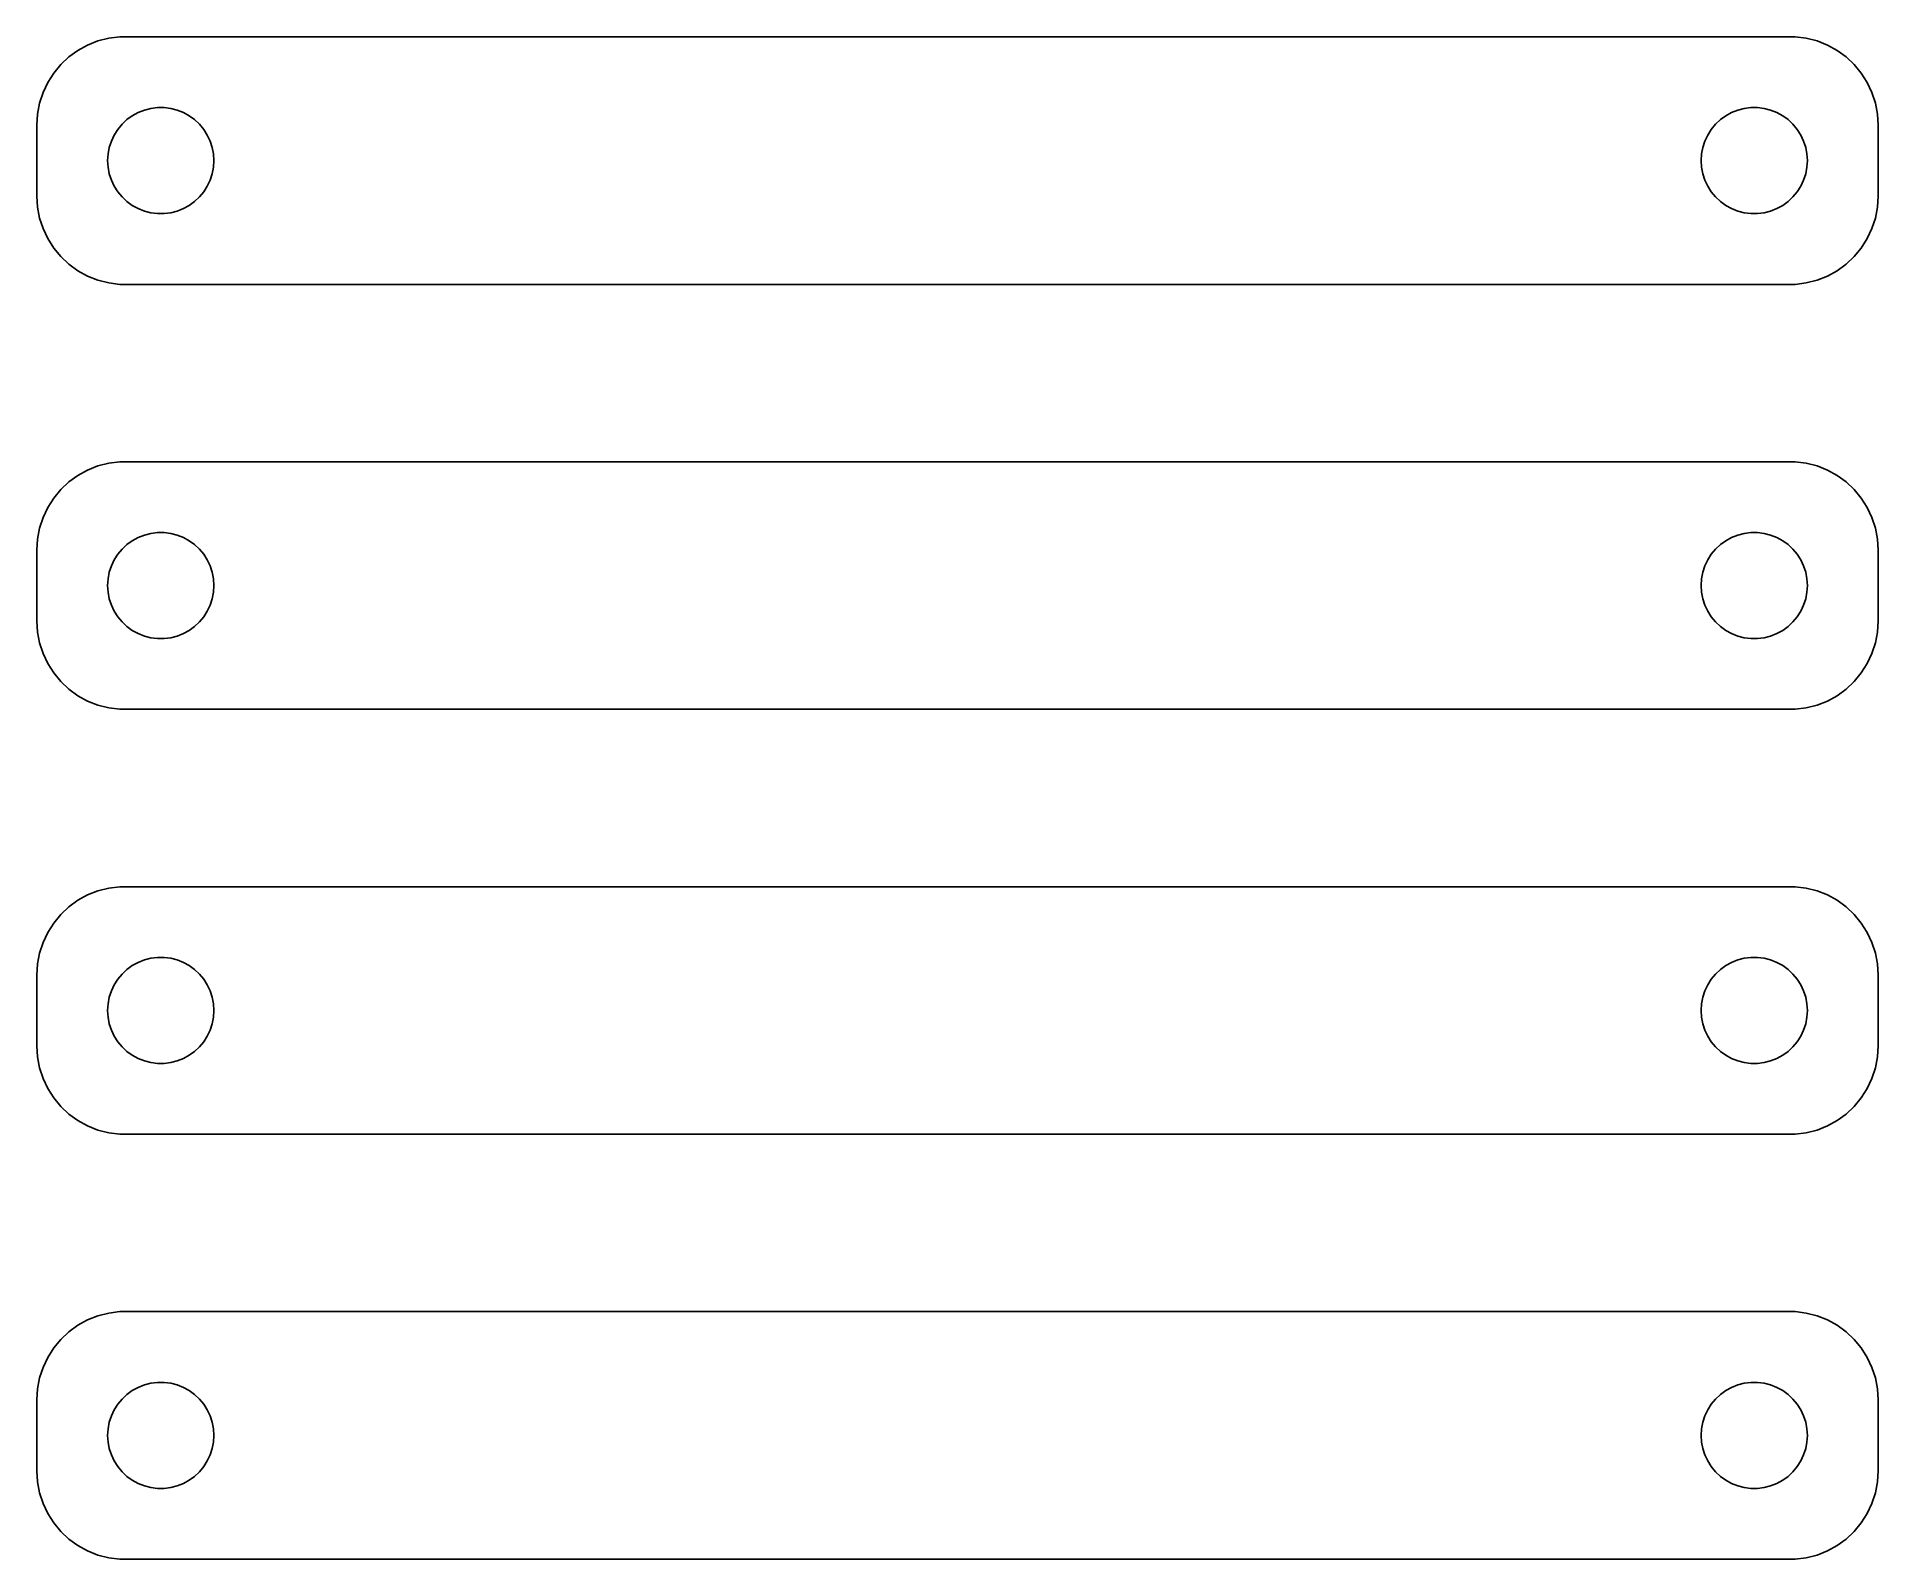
# Model space of a CAD drawing. Header units: metres. Extents: x -52 to 52, y 65 to 151.
import ezdxf

# ---------------------------------------------------------------- set-up
doc = ezdxf.new("R2010")
doc.units = ezdxf.units.M

msp = doc.modelspace()

# ---------------------------------------------------------------- linework, layer by layer
for p, q in [((-47.9369, 150.911), (-48.5451, 150.755)), ((-47.3139, 150.99), (-47.9369, 150.911)), ((47.3139, 150.99), (-47.3139, 150.99)), ((47.9369, 150.911), (47.3139, 150.99)), ((48.5451, 150.755), (47.9369, 150.911)), ((-50.1871, 149.853), (-50.6448, 149.423)), ((-49.6791, 150.222), (-50.1871, 149.853)), ((-49.1289, 150.524), (-49.6791, 150.222)), ((-48.5451, 150.755), (-49.1289, 150.524)), ((49.1289, 150.524), (48.5451, 150.755)), ((49.6791, 150.222), (49.1289, 150.524)), ((50.1871, 149.853), (49.6791, 150.222)), ((50.6448, 149.423), (50.1871, 149.853)), ((-51.0451, 148.939), (-51.3815, 148.409)), ((-50.6448, 149.423), (-51.0451, 148.939)), ((51.0451, 148.939), (50.6448, 149.423)), ((51.3815, 148.409), (51.0451, 148.939)), ((-51.6489, 147.841), (-51.8429, 147.243)), ((-51.3815, 148.409), (-51.6489, 147.841)), ((51.6489, 147.841), (51.3815, 148.409)), ((51.8429, 147.243), (51.6489, 147.841)), ((-51.8429, 147.243), (-51.9606, 146.627)), ((-46.6075, 146.533), (-46.2773, 146.714)), ((-46.2773, 146.714), (-45.927, 146.853)), ((-45.927, 146.853), (-45.5621, 146.947)), ((-45.5621, 146.947), (-45.1884, 146.994)), ((-45.1884, 146.994), (-44.8116, 146.994)), ((-44.8116, 146.994), (-44.4379, 146.947)), ((-44.4379, 146.947), (-44.0729, 146.853)), ((-44.0729, 146.853), (-43.7227, 146.714)), ((-43.7227, 146.714), (-43.3925, 146.533)), ((43.3925, 146.533), (43.7227, 146.714)), ((43.7227, 146.714), (44.0729, 146.853)), ((44.0729, 146.853), (44.4379, 146.947)), ((44.4379, 146.947), (44.8116, 146.994)), ((44.8116, 146.994), (45.1884, 146.994)), ((45.1884, 146.994), (45.5621, 146.947)), ((45.5621, 146.947), (45.927, 146.853)), ((45.927, 146.853), (46.2773, 146.714)), ((46.2773, 146.714), (46.6075, 146.533)), ((51.9606, 146.627), (51.8429, 147.243)), ((-51.9606, 146.627), (-52, 146)), ((-52, 146), (-52, 142)), ((-47.6289, 145.445), (-47.427, 145.763)), ((-47.427, 145.763), (-47.1869, 146.054)), ((-47.1869, 146.054), (-46.9123, 146.312)), ((-46.9123, 146.312), (-46.6075, 146.533)), ((-43.3925, 146.533), (-43.0877, 146.312)), ((-43.0877, 146.312), (-42.8131, 146.054)), ((-42.8131, 146.054), (-42.5729, 145.763)), ((-42.5729, 145.763), (-42.3711, 145.445)), ((42.3711, 145.445), (42.5729, 145.763)), ((42.5729, 145.763), (42.8131, 146.054)), ((42.8131, 146.054), (43.0877, 146.312)), ((43.0877, 146.312), (43.3925, 146.533)), ((46.6075, 146.533), (46.9123, 146.312)), ((46.9123, 146.312), (47.1869, 146.054)), ((47.1869, 146.054), (47.427, 145.763)), ((47.427, 145.763), (47.6289, 145.445)), ((52, 146), (51.9606, 146.627)), ((52, 142), (52, 146)), ((-47.9763, 144.376), (-47.9057, 144.746)), ((-47.9057, 144.746), (-47.7893, 145.104)), ((-47.7893, 145.104), (-47.6289, 145.445)), ((-42.3711, 145.445), (-42.2107, 145.104)), ((-42.2107, 145.104), (-42.0942, 144.746)), ((-42.0942, 144.746), (-42.0237, 144.376)), ((42.0237, 144.376), (42.0942, 144.746)), ((42.0942, 144.746), (42.2107, 145.104)), ((42.2107, 145.104), (42.3711, 145.445)), ((47.6289, 145.445), (47.7893, 145.104)), ((47.7893, 145.104), (47.9057, 144.746)), ((47.9057, 144.746), (47.9763, 144.376)), ((-48, 144), (-47.9763, 144.376)), ((-47.9763, 143.624), (-48, 144)), ((-47.9057, 143.254), (-47.9763, 143.624)), ((-42.0237, 143.624), (-42.0942, 143.254)), ((-42.0237, 144.376), (-42, 144)), ((-42, 144), (-42.0237, 143.624)), ((42, 144), (42.0237, 144.376)), ((42.0237, 143.624), (42, 144)), ((42.0942, 143.254), (42.0237, 143.624)), ((47.9763, 143.624), (47.9057, 143.254)), ((47.9763, 144.376), (48, 144)), ((48, 144), (47.9763, 143.624)), ((-47.7893, 142.896), (-47.9057, 143.254)), ((-47.6289, 142.555), (-47.7893, 142.896)), ((-47.427, 142.237), (-47.6289, 142.555)), ((-42.3711, 142.555), (-42.5729, 142.237)), ((-42.2107, 142.896), (-42.3711, 142.555)), ((-42.0942, 143.254), (-42.2107, 142.896)), ((42.2107, 142.896), (42.0942, 143.254)), ((42.3711, 142.555), (42.2107, 142.896)), ((42.5729, 142.237), (42.3711, 142.555)), ((47.6289, 142.555), (47.427, 142.237)), ((47.7893, 142.896), (47.6289, 142.555)), ((47.9057, 143.254), (47.7893, 142.896)), ((-52, 142), (-51.9606, 141.373)), ((-47.1869, 141.946), (-47.427, 142.237)), ((-46.9123, 141.688), (-47.1869, 141.946)), ((-46.6075, 141.467), (-46.9123, 141.688)), ((-46.2773, 141.286), (-46.6075, 141.467)), ((-43.3925, 141.467), (-43.7227, 141.286)), ((-43.0877, 141.688), (-43.3925, 141.467)), ((-42.8131, 141.946), (-43.0877, 141.688)), ((-42.5729, 142.237), (-42.8131, 141.946)), ((42.8131, 141.946), (42.5729, 142.237)), ((43.0877, 141.688), (42.8131, 141.946)), ((43.3925, 141.467), (43.0877, 141.688)), ((43.7227, 141.286), (43.3925, 141.467)), ((46.6075, 141.467), (46.2773, 141.286)), ((46.9123, 141.688), (46.6075, 141.467)), ((47.1869, 141.946), (46.9123, 141.688)), ((47.427, 142.237), (47.1869, 141.946)), ((51.9606, 141.373), (52, 142)), ((-51.9606, 141.373), (-51.8429, 140.757)), ((-51.8429, 140.757), (-51.6489, 140.159)), ((-45.927, 141.147), (-46.2773, 141.286)), ((-45.5621, 141.053), (-45.927, 141.147)), ((-45.1884, 141.006), (-45.5621, 141.053)), ((-44.8116, 141.006), (-45.1884, 141.006)), ((-44.4379, 141.053), (-44.8116, 141.006)), ((-44.0729, 141.147), (-44.4379, 141.053)), ((-43.7227, 141.286), (-44.0729, 141.147)), ((44.0729, 141.147), (43.7227, 141.286)), ((44.4379, 141.053), (44.0729, 141.147)), ((44.8116, 141.006), (44.4379, 141.053)), ((45.1884, 141.006), (44.8116, 141.006)), ((45.5621, 141.053), (45.1884, 141.006)), ((45.927, 141.147), (45.5621, 141.053)), ((46.2773, 141.286), (45.927, 141.147)), ((51.6489, 140.159), (51.8429, 140.757)), ((51.8429, 140.757), (51.9606, 141.373)), ((-51.6489, 140.159), (-51.3815, 139.591)), ((-51.3815, 139.591), (-51.0451, 139.061)), ((51.0451, 139.061), (51.3815, 139.591)), ((51.3815, 139.591), (51.6489, 140.159)), ((-51.0451, 139.061), (-50.6448, 138.577)), ((-50.6448, 138.577), (-50.1871, 138.147)), ((50.1871, 138.147), (50.6448, 138.577)), ((50.6448, 138.577), (51.0451, 139.061)), ((-50.1871, 138.147), (-49.6791, 137.778)), ((-49.6791, 137.778), (-49.1289, 137.476)), ((-49.1289, 137.476), (-48.5451, 137.245)), ((48.5451, 137.245), (49.1289, 137.476)), ((49.1289, 137.476), (49.6791, 137.778)), ((49.6791, 137.778), (50.1871, 138.147)), ((-48.5451, 137.245), (-47.9369, 137.089)), ((-47.9369, 137.089), (-47.3139, 137.01)), ((-47.3139, 137.01), (47.3139, 137.01)), ((47.3139, 137.01), (47.9369, 137.089)), ((47.9369, 137.089), (48.5451, 137.245)), ((-47.9369, 126.911), (-48.5451, 126.755)), ((-47.3139, 126.99), (-47.9369, 126.911)), ((47.3139, 126.99), (-47.3139, 126.99)), ((47.9369, 126.911), (47.3139, 126.99)), ((48.5451, 126.755), (47.9369, 126.911)), ((-50.1871, 125.853), (-50.6448, 125.423)), ((-49.6791, 126.222), (-50.1871, 125.853)), ((-49.1289, 126.524), (-49.6791, 126.222)), ((-48.5451, 126.755), (-49.1289, 126.524)), ((49.1289, 126.524), (48.5451, 126.755)), ((49.6791, 126.222), (49.1289, 126.524)), ((50.1871, 125.853), (49.6791, 126.222)), ((50.6448, 125.423), (50.1871, 125.853)), ((-51.0451, 124.939), (-51.3815, 124.409)), ((-50.6448, 125.423), (-51.0451, 124.939)), ((51.0451, 124.939), (50.6448, 125.423)), ((51.3815, 124.409), (51.0451, 124.939)), ((-51.6489, 123.841), (-51.8429, 123.243)), ((-51.3815, 124.409), (-51.6489, 123.841)), ((51.6489, 123.841), (51.3815, 124.409)), ((51.8429, 123.243), (51.6489, 123.841)), ((-51.8429, 123.243), (-51.9606, 122.627)), ((-46.2773, 122.714), (-45.927, 122.853)), ((-45.927, 122.853), (-45.5621, 122.947)), ((-45.5621, 122.947), (-45.1884, 122.994)), ((-45.1884, 122.994), (-44.8116, 122.994)), ((-44.8116, 122.994), (-44.4379, 122.947)), ((-44.4379, 122.947), (-44.0729, 122.853)), ((-44.0729, 122.853), (-43.7227, 122.714)), ((43.7227, 122.714), (44.0729, 122.853)), ((44.0729, 122.853), (44.4379, 122.947)), ((44.4379, 122.947), (44.8116, 122.994)), ((44.8116, 122.994), (45.1884, 122.994)), ((45.1884, 122.994), (45.5621, 122.947)), ((45.5621, 122.947), (45.927, 122.853)), ((45.927, 122.853), (46.2773, 122.714)), ((51.9606, 122.627), (51.8429, 123.243)), ((-51.9606, 122.627), (-52, 122)), ((-52, 122), (-52, 118)), ((-47.6289, 121.445), (-47.427, 121.763)), ((-47.427, 121.763), (-47.1869, 122.054)), ((-47.1869, 122.054), (-46.9123, 122.312)), ((-46.9123, 122.312), (-46.6075, 122.533)), ((-46.6075, 122.533), (-46.2773, 122.714)), ((-43.7227, 122.714), (-43.3925, 122.533)), ((-43.3925, 122.533), (-43.0877, 122.312)), ((-43.0877, 122.312), (-42.8131, 122.054)), ((-42.8131, 122.054), (-42.5729, 121.763)), ((-42.5729, 121.763), (-42.3711, 121.445)), ((42.3711, 121.445), (42.5729, 121.763)), ((42.5729, 121.763), (42.8131, 122.054)), ((42.8131, 122.054), (43.0877, 122.312)), ((43.0877, 122.312), (43.3925, 122.533)), ((43.3925, 122.533), (43.7227, 122.714)), ((46.2773, 122.714), (46.6075, 122.533)), ((46.6075, 122.533), (46.9123, 122.312)), ((46.9123, 122.312), (47.1869, 122.054)), ((47.1869, 122.054), (47.427, 121.763)), ((47.427, 121.763), (47.6289, 121.445)), ((52, 122), (51.9606, 122.627)), ((52, 118), (52, 122)), ((-47.9763, 120.376), (-47.9057, 120.746)), ((-47.9057, 120.746), (-47.7893, 121.104)), ((-47.7893, 121.104), (-47.6289, 121.445)), ((-42.3711, 121.445), (-42.2107, 121.104)), ((-42.2107, 121.104), (-42.0942, 120.746)), ((-42.0942, 120.746), (-42.0237, 120.376)), ((42.0237, 120.376), (42.0942, 120.746)), ((42.0942, 120.746), (42.2107, 121.104)), ((42.2107, 121.104), (42.3711, 121.445)), ((47.6289, 121.445), (47.7893, 121.104)), ((47.7893, 121.104), (47.9057, 120.746)), ((47.9057, 120.746), (47.9763, 120.376)), ((-48, 120), (-47.9763, 120.376)), ((-47.9763, 119.624), (-48, 120)), ((-47.9057, 119.254), (-47.9763, 119.624)), ((-42.0237, 119.624), (-42.0942, 119.254)), ((-42.0237, 120.376), (-42, 120)), ((-42, 120), (-42.0237, 119.624)), ((42, 120), (42.0237, 120.376)), ((42.0237, 119.624), (42, 120)), ((42.0942, 119.254), (42.0237, 119.624)), ((47.9763, 119.624), (47.9057, 119.254)), ((47.9763, 120.376), (48, 120)), ((48, 120), (47.9763, 119.624)), ((-47.7893, 118.896), (-47.9057, 119.254)), ((-47.6289, 118.555), (-47.7893, 118.896)), ((-42.2107, 118.896), (-42.3711, 118.555)), ((-42.0942, 119.254), (-42.2107, 118.896)), ((42.2107, 118.896), (42.0942, 119.254)), ((42.3711, 118.555), (42.2107, 118.896)), ((47.7893, 118.896), (47.6289, 118.555)), ((47.9057, 119.254), (47.7893, 118.896)), ((-52, 118), (-51.9606, 117.373)), ((-47.427, 118.237), (-47.6289, 118.555)), ((-47.1869, 117.946), (-47.427, 118.237)), ((-46.9123, 117.688), (-47.1869, 117.946)), ((-46.6075, 117.467), (-46.9123, 117.688)), ((-43.0877, 117.688), (-43.3925, 117.467)), ((-42.8131, 117.946), (-43.0877, 117.688)), ((-42.5729, 118.237), (-42.8131, 117.946)), ((-42.3711, 118.555), (-42.5729, 118.237)), ((42.5729, 118.237), (42.3711, 118.555)), ((42.8131, 117.946), (42.5729, 118.237)), ((43.0877, 117.688), (42.8131, 117.946)), ((43.3925, 117.467), (43.0877, 117.688)), ((46.9123, 117.688), (46.6075, 117.467)), ((47.1869, 117.946), (46.9123, 117.688)), ((47.427, 118.237), (47.1869, 117.946)), ((47.6289, 118.555), (47.427, 118.237)), ((51.9606, 117.373), (52, 118)), ((-51.9606, 117.373), (-51.8429, 116.757)), ((-51.8429, 116.757), (-51.6489, 116.159)), ((-46.2773, 117.286), (-46.6075, 117.467)), ((-45.927, 117.147), (-46.2773, 117.286)), ((-45.5621, 117.053), (-45.927, 117.147)), ((-45.1884, 117.006), (-45.5621, 117.053)), ((-44.8116, 117.006), (-45.1884, 117.006)), ((-44.4379, 117.053), (-44.8116, 117.006)), ((-44.0729, 117.147), (-44.4379, 117.053)), ((-43.7227, 117.286), (-44.0729, 117.147)), ((-43.3925, 117.467), (-43.7227, 117.286)), ((43.7227, 117.286), (43.3925, 117.467)), ((44.0729, 117.147), (43.7227, 117.286)), ((44.4379, 117.053), (44.0729, 117.147)), ((44.8116, 117.006), (44.4379, 117.053)), ((45.1884, 117.006), (44.8116, 117.006)), ((45.5621, 117.053), (45.1884, 117.006)), ((45.927, 117.147), (45.5621, 117.053)), ((46.2773, 117.286), (45.927, 117.147)), ((46.6075, 117.467), (46.2773, 117.286)), ((51.6489, 116.159), (51.8429, 116.757)), ((51.8429, 116.757), (51.9606, 117.373)), ((-51.6489, 116.159), (-51.3815, 115.591)), ((-51.3815, 115.591), (-51.0451, 115.061)), ((51.0451, 115.061), (51.3815, 115.591)), ((51.3815, 115.591), (51.6489, 116.159)), ((-51.0451, 115.061), (-50.6448, 114.577)), ((-50.6448, 114.577), (-50.1871, 114.147)), ((50.1871, 114.147), (50.6448, 114.577)), ((50.6448, 114.577), (51.0451, 115.061)), ((-50.1871, 114.147), (-49.6791, 113.778)), ((-49.6791, 113.778), (-49.1289, 113.476)), ((-49.1289, 113.476), (-48.5451, 113.245)), ((48.5451, 113.245), (49.1289, 113.476)), ((49.1289, 113.476), (49.6791, 113.778)), ((49.6791, 113.778), (50.1871, 114.147)), ((-48.5451, 113.245), (-47.9369, 113.089)), ((-47.9369, 113.089), (-47.3139, 113.01)), ((-47.3139, 113.01), (47.3139, 113.01)), ((47.3139, 113.01), (47.9369, 113.089)), ((47.9369, 113.089), (48.5451, 113.245)), ((-47.3139, 102.99), (-47.9369, 102.911)), ((47.3139, 102.99), (-47.3139, 102.99)), ((47.9369, 102.911), (47.3139, 102.99)), ((-49.6791, 102.222), (-50.1871, 101.853)), ((-49.1289, 102.524), (-49.6791, 102.222)), ((-48.5451, 102.755), (-49.1289, 102.524)), ((-47.9369, 102.911), (-48.5451, 102.755)), ((48.5451, 102.755), (47.9369, 102.911)), ((49.1289, 102.524), (48.5451, 102.755)), ((49.6791, 102.222), (49.1289, 102.524)), ((50.1871, 101.853), (49.6791, 102.222)), ((-51.0451, 100.939), (-51.3815, 100.409)), ((-50.6448, 101.423), (-51.0451, 100.939)), ((-50.1871, 101.853), (-50.6448, 101.423)), ((50.6448, 101.423), (50.1871, 101.853)), ((51.0451, 100.939), (50.6448, 101.423)), ((51.3815, 100.409), (51.0451, 100.939)), ((-51.6489, 99.8406), (-51.8429, 99.2434)), ((-51.3815, 100.409), (-51.6489, 99.8406)), ((51.6489, 99.8406), (51.3815, 100.409)), ((51.8429, 99.2434), (51.6489, 99.8406)), ((-51.8429, 99.2434), (-51.9606, 98.6267)), ((-46.2773, 98.7145), (-45.927, 98.8532)), ((-45.927, 98.8532), (-45.5621, 98.9469)), ((-45.5621, 98.9469), (-45.1884, 98.9941)), ((-45.1884, 98.9941), (-44.8116, 98.9941)), ((-44.8116, 98.9941), (-44.4379, 98.9469)), ((-44.4379, 98.9469), (-44.0729, 98.8532)), ((-44.0729, 98.8532), (-43.7227, 98.7145)), ((43.7227, 98.7145), (44.0729, 98.8532)), ((44.0729, 98.8532), (44.4379, 98.9469)), ((44.4379, 98.9469), (44.8116, 98.9941)), ((44.8116, 98.9941), (45.1884, 98.9941)), ((45.1884, 98.9941), (45.5621, 98.9469)), ((45.5621, 98.9469), (45.927, 98.8532)), ((45.927, 98.8532), (46.2773, 98.7145)), ((51.9606, 98.6267), (51.8429, 99.2434)), ((-51.9606, 98.6267), (-52, 98)), ((-52, 98), (-52, 94)), ((-47.6289, 97.4453), (-47.427, 97.7634)), ((-47.427, 97.7634), (-47.1869, 98.0536)), ((-47.1869, 98.0536), (-46.9123, 98.3115)), ((-46.9123, 98.3115), (-46.6075, 98.533)), ((-46.6075, 98.533), (-46.2773, 98.7145)), ((-43.7227, 98.7145), (-43.3925, 98.533)), ((-43.3925, 98.533), (-43.0877, 98.3115)), ((-43.0877, 98.3115), (-42.8131, 98.0536)), ((-42.8131, 98.0536), (-42.5729, 97.7634)), ((-42.5729, 97.7634), (-42.3711, 97.4453)), ((42.3711, 97.4453), (42.5729, 97.7634)), ((42.5729, 97.7634), (42.8131, 98.0536)), ((42.8131, 98.0536), (43.0877, 98.3115)), ((43.0877, 98.3115), (43.3925, 98.533)), ((43.3925, 98.533), (43.7227, 98.7145)), ((46.2773, 98.7145), (46.6075, 98.533)), ((46.6075, 98.533), (46.9123, 98.3115)), ((46.9123, 98.3115), (47.1869, 98.0536)), ((47.1869, 98.0536), (47.427, 97.7634)), ((47.427, 97.7634), (47.6289, 97.4453)), ((52, 98), (51.9606, 98.6267)), ((52, 94), (52, 98)), ((-47.9763, 96.376), (-47.9057, 96.7461)), ((-47.9057, 96.7461), (-47.7893, 97.1044)), ((-47.7893, 97.1044), (-47.6289, 97.4453)), ((-42.3711, 97.4453), (-42.2107, 97.1044)), ((-42.2107, 97.1044), (-42.0942, 96.7461)), ((-42.0942, 96.7461), (-42.0237, 96.376)), ((42.0237, 96.376), (42.0942, 96.7461)), ((42.0942, 96.7461), (42.2107, 97.1044)), ((42.2107, 97.1044), (42.3711, 97.4453)), ((47.6289, 97.4453), (47.7893, 97.1044)), ((47.7893, 97.1044), (47.9057, 96.7461)), ((47.9057, 96.7461), (47.9763, 96.376)), ((-48, 96), (-47.9763, 96.376)), ((-47.9763, 95.624), (-48, 96)), ((-42.0237, 96.376), (-42, 96)), ((-42, 96), (-42.0237, 95.624)), ((42, 96), (42.0237, 96.376)), ((42.0237, 95.624), (42, 96)), ((47.9763, 96.376), (48, 96)), ((48, 96), (47.9763, 95.624)), ((-47.9057, 95.2539), (-47.9763, 95.624)), ((-47.7893, 94.8956), (-47.9057, 95.2539)), ((-47.6289, 94.5547), (-47.7893, 94.8956)), ((-42.2107, 94.8956), (-42.3711, 94.5547)), ((-42.0942, 95.2539), (-42.2107, 94.8956)), ((-42.0237, 95.624), (-42.0942, 95.2539)), ((42.0942, 95.2539), (42.0237, 95.624)), ((42.2107, 94.8956), (42.0942, 95.2539)), ((42.3711, 94.5547), (42.2107, 94.8956)), ((47.7893, 94.8956), (47.6289, 94.5547)), ((47.9057, 95.2539), (47.7893, 94.8956)), ((47.9763, 95.624), (47.9057, 95.2539)), ((-52, 94), (-51.9606, 93.3733)), ((-47.427, 94.2366), (-47.6289, 94.5547)), ((-47.1869, 93.9464), (-47.427, 94.2366)), ((-46.9123, 93.6885), (-47.1869, 93.9464)), ((-46.6075, 93.467), (-46.9123, 93.6885)), ((-43.0877, 93.6885), (-43.3925, 93.467)), ((-42.8131, 93.9464), (-43.0877, 93.6885)), ((-42.5729, 94.2366), (-42.8131, 93.9464)), ((-42.3711, 94.5547), (-42.5729, 94.2366)), ((42.5729, 94.2366), (42.3711, 94.5547)), ((42.8131, 93.9464), (42.5729, 94.2366)), ((43.0877, 93.6885), (42.8131, 93.9464)), ((43.3925, 93.467), (43.0877, 93.6885)), ((46.9123, 93.6885), (46.6075, 93.467)), ((47.1869, 93.9464), (46.9123, 93.6885)), ((47.427, 94.2366), (47.1869, 93.9464)), ((47.6289, 94.5547), (47.427, 94.2366)), ((51.9606, 93.3733), (52, 94)), ((-51.9606, 93.3733), (-51.8429, 92.7566)), ((-51.8429, 92.7566), (-51.6489, 92.1594)), ((-46.2773, 93.2855), (-46.6075, 93.467)), ((-45.927, 93.1468), (-46.2773, 93.2855)), ((-45.5621, 93.0531), (-45.927, 93.1468)), ((-45.1884, 93.0059), (-45.5621, 93.0531)), ((-44.8116, 93.0059), (-45.1884, 93.0059)), ((-44.4379, 93.0531), (-44.8116, 93.0059)), ((-44.0729, 93.1468), (-44.4379, 93.0531)), ((-43.7227, 93.2855), (-44.0729, 93.1468)), ((-43.3925, 93.467), (-43.7227, 93.2855)), ((43.7227, 93.2855), (43.3925, 93.467)), ((44.0729, 93.1468), (43.7227, 93.2855)), ((44.4379, 93.0531), (44.0729, 93.1468)), ((44.8116, 93.0059), (44.4379, 93.0531)), ((45.1884, 93.0059), (44.8116, 93.0059)), ((45.5621, 93.0531), (45.1884, 93.0059)), ((45.927, 93.1468), (45.5621, 93.0531)), ((46.2773, 93.2855), (45.927, 93.1468)), ((46.6075, 93.467), (46.2773, 93.2855)), ((51.6489, 92.1594), (51.8429, 92.7566)), ((51.8429, 92.7566), (51.9606, 93.3733)), ((-51.6489, 92.1594), (-51.3815, 91.5912)), ((-51.3815, 91.5912), (-51.0451, 91.0611)), ((51.0451, 91.0611), (51.3815, 91.5912)), ((51.3815, 91.5912), (51.6489, 92.1594)), ((-51.0451, 91.0611), (-50.6448, 90.5773)), ((-50.6448, 90.5773), (-50.1871, 90.1474)), ((50.1871, 90.1474), (50.6448, 90.5773)), ((50.6448, 90.5773), (51.0451, 91.0611)), ((-50.1871, 90.1474), (-49.6791, 89.7784)), ((-49.6791, 89.7784), (-49.1289, 89.4759)), ((-49.1289, 89.4759), (-48.5451, 89.2447)), ((48.5451, 89.2447), (49.1289, 89.4759)), ((49.1289, 89.4759), (49.6791, 89.7784)), ((49.6791, 89.7784), (50.1871, 90.1474)), ((-48.5451, 89.2447), (-47.9369, 89.0886)), ((-47.9369, 89.0886), (-47.3139, 89.0099)), ((-47.3139, 89.0099), (47.3139, 89.0099)), ((47.3139, 89.0099), (47.9369, 89.0886)), ((47.9369, 89.0886), (48.5451, 89.2447)), ((-49.6791, 78.2216), (-50.1871, 77.8526)), ((-49.1289, 78.5241), (-49.6791, 78.2216)), ((-48.5451, 78.7553), (-49.1289, 78.5241)), ((-47.9369, 78.9114), (-48.5451, 78.7553)), ((-47.3139, 78.9901), (-47.9369, 78.9114)), ((47.3139, 78.9901), (-47.3139, 78.9901)), ((47.9369, 78.9114), (47.3139, 78.9901)), ((48.5451, 78.7553), (47.9369, 78.9114)), ((49.1289, 78.5241), (48.5451, 78.7553)), ((49.6791, 78.2216), (49.1289, 78.5241)), ((50.1871, 77.8526), (49.6791, 78.2216)), ((-50.6448, 77.4227), (-51.0451, 76.9389)), ((-50.1871, 77.8526), (-50.6448, 77.4227)), ((50.6448, 77.4227), (50.1871, 77.8526)), ((51.0451, 76.9389), (50.6448, 77.4227)), ((-51.3815, 76.4088), (-51.6489, 75.8406)), ((-51.0451, 76.9389), (-51.3815, 76.4088)), ((51.3815, 76.4088), (51.0451, 76.9389)), ((51.6489, 75.8406), (51.3815, 76.4088)), ((-51.8429, 75.2434), (-51.9606, 74.6267)), ((-51.6489, 75.8406), (-51.8429, 75.2434)), ((-45.927, 74.8532), (-45.5621, 74.9469)), ((-45.5621, 74.9469), (-45.1884, 74.9941)), ((-45.1884, 74.9941), (-44.8116, 74.9941)), ((-44.8116, 74.9941), (-44.4379, 74.9469)), ((-44.4379, 74.9469), (-44.0729, 74.8532)), ((44.0729, 74.8532), (44.4379, 74.9469)), ((44.4379, 74.9469), (44.8116, 74.9941)), ((44.8116, 74.9941), (45.1884, 74.9941)), ((45.1884, 74.9941), (45.5621, 74.9469)), ((45.5621, 74.9469), (45.927, 74.8532)), ((51.8429, 75.2434), (51.6489, 75.8406)), ((51.9606, 74.6267), (51.8429, 75.2434)), ((-51.9606, 74.6267), (-52, 74)), ((-52, 74), (-52, 70)), ((-47.427, 73.7634), (-47.1869, 74.0536)), ((-47.1869, 74.0536), (-46.9123, 74.3115)), ((-46.9123, 74.3115), (-46.6075, 74.533)), ((-46.6075, 74.533), (-46.2773, 74.7145)), ((-46.2773, 74.7145), (-45.927, 74.8532)), ((-44.0729, 74.8532), (-43.7227, 74.7145)), ((-43.7227, 74.7145), (-43.3925, 74.533)), ((-43.3925, 74.533), (-43.0877, 74.3115)), ((-43.0877, 74.3115), (-42.8131, 74.0536)), ((-42.8131, 74.0536), (-42.5729, 73.7634)), ((42.5729, 73.7634), (42.8131, 74.0536)), ((42.8131, 74.0536), (43.0877, 74.3115)), ((43.0877, 74.3115), (43.3925, 74.533)), ((43.3925, 74.533), (43.7227, 74.7145)), ((43.7227, 74.7145), (44.0729, 74.8532)), ((45.927, 74.8532), (46.2773, 74.7145)), ((46.2773, 74.7145), (46.6075, 74.533)), ((46.6075, 74.533), (46.9123, 74.3115)), ((46.9123, 74.3115), (47.1869, 74.0536)), ((47.1869, 74.0536), (47.427, 73.7634)), ((52, 74), (51.9606, 74.6267)), ((52, 70), (52, 74)), ((-47.9057, 72.7461), (-47.7893, 73.1044)), ((-47.7893, 73.1044), (-47.6289, 73.4453)), ((-47.6289, 73.4453), (-47.427, 73.7634)), ((-42.5729, 73.7634), (-42.3711, 73.4453)), ((-42.3711, 73.4453), (-42.2107, 73.1044)), ((-42.2107, 73.1044), (-42.0942, 72.7461)), ((42.0942, 72.7461), (42.2107, 73.1044)), ((42.2107, 73.1044), (42.3711, 73.4453)), ((42.3711, 73.4453), (42.5729, 73.7634)), ((47.427, 73.7634), (47.6289, 73.4453)), ((47.6289, 73.4453), (47.7893, 73.1044)), ((47.7893, 73.1044), (47.9057, 72.7461)), ((-48, 72), (-47.9763, 72.376)), ((-47.9763, 71.624), (-48, 72)), ((-47.9763, 72.376), (-47.9057, 72.7461)), ((-42.0942, 72.7461), (-42.0237, 72.376)), ((-42.0237, 72.376), (-42, 72)), ((-42, 72), (-42.0237, 71.624)), ((42, 72), (42.0237, 72.376)), ((42.0237, 71.624), (42, 72)), ((42.0237, 72.376), (42.0942, 72.7461)), ((47.9057, 72.7461), (47.9763, 72.376)), ((47.9763, 72.376), (48, 72)), ((48, 72), (47.9763, 71.624)), ((-47.9057, 71.2539), (-47.9763, 71.624)), ((-47.7893, 70.8956), (-47.9057, 71.2539)), ((-47.6289, 70.5547), (-47.7893, 70.8956)), ((-42.2107, 70.8956), (-42.3711, 70.5547)), ((-42.0942, 71.2539), (-42.2107, 70.8956)), ((-42.0237, 71.624), (-42.0942, 71.2539)), ((42.0942, 71.2539), (42.0237, 71.624)), ((42.2107, 70.8956), (42.0942, 71.2539)), ((42.3711, 70.5547), (42.2107, 70.8956)), ((47.7893, 70.8956), (47.6289, 70.5547)), ((47.9057, 71.2539), (47.7893, 70.8956)), ((47.9763, 71.624), (47.9057, 71.2539)), ((-52, 70), (-51.9606, 69.3733)), ((-47.427, 70.2366), (-47.6289, 70.5547)), ((-47.1869, 69.9464), (-47.427, 70.2366)), ((-46.9123, 69.6885), (-47.1869, 69.9464)), ((-46.6075, 69.467), (-46.9123, 69.6885)), ((-43.0877, 69.6885), (-43.3925, 69.467)), ((-42.8131, 69.9464), (-43.0877, 69.6885)), ((-42.5729, 70.2366), (-42.8131, 69.9464)), ((-42.3711, 70.5547), (-42.5729, 70.2366)), ((42.5729, 70.2366), (42.3711, 70.5547)), ((42.8131, 69.9464), (42.5729, 70.2366)), ((43.0877, 69.6885), (42.8131, 69.9464)), ((43.3925, 69.467), (43.0877, 69.6885)), ((46.9123, 69.6885), (46.6075, 69.467)), ((47.1869, 69.9464), (46.9123, 69.6885)), ((47.427, 70.2366), (47.1869, 69.9464)), ((47.6289, 70.5547), (47.427, 70.2366)), ((51.9606, 69.3733), (52, 70)), ((-51.9606, 69.3733), (-51.8429, 68.7566)), ((-51.8429, 68.7566), (-51.6489, 68.1594)), ((-46.2773, 69.2855), (-46.6075, 69.467)), ((-45.927, 69.1468), (-46.2773, 69.2855)), ((-45.5621, 69.0531), (-45.927, 69.1468)), ((-45.1884, 69.0059), (-45.5621, 69.0531)), ((-44.8116, 69.0059), (-45.1884, 69.0059)), ((-44.4379, 69.0531), (-44.8116, 69.0059)), ((-44.0729, 69.1468), (-44.4379, 69.0531)), ((-43.7227, 69.2855), (-44.0729, 69.1468)), ((-43.3925, 69.467), (-43.7227, 69.2855)), ((43.7227, 69.2855), (43.3925, 69.467)), ((44.0729, 69.1468), (43.7227, 69.2855)), ((44.4379, 69.0531), (44.0729, 69.1468)), ((44.8116, 69.0059), (44.4379, 69.0531)), ((45.1884, 69.0059), (44.8116, 69.0059)), ((45.5621, 69.0531), (45.1884, 69.0059)), ((45.927, 69.1468), (45.5621, 69.0531)), ((46.2773, 69.2855), (45.927, 69.1468)), ((46.6075, 69.467), (46.2773, 69.2855)), ((51.6489, 68.1594), (51.8429, 68.7566)), ((51.8429, 68.7566), (51.9606, 69.3733)), ((-51.6489, 68.1594), (-51.3815, 67.5912)), ((51.3815, 67.5912), (51.6489, 68.1594)), ((-51.3815, 67.5912), (-51.0451, 67.0611)), ((-51.0451, 67.0611), (-50.6448, 66.5773)), ((-50.6448, 66.5773), (-50.1871, 66.1474)), ((50.1871, 66.1474), (50.6448, 66.5773)), ((50.6448, 66.5773), (51.0451, 67.0611)), ((51.0451, 67.0611), (51.3815, 67.5912)), ((-50.1871, 66.1474), (-49.6791, 65.7784)), ((-49.6791, 65.7784), (-49.1289, 65.4759)), ((49.1289, 65.4759), (49.6791, 65.7784)), ((49.6791, 65.7784), (50.1871, 66.1474)), ((-49.1289, 65.4759), (-48.5451, 65.2447)), ((-48.5451, 65.2447), (-47.9369, 65.0886)), ((-47.9369, 65.0886), (-47.3139, 65.0099)), ((-47.3139, 65.0099), (47.3139, 65.0099)), ((47.3139, 65.0099), (47.9369, 65.0886)), ((47.9369, 65.0886), (48.5451, 65.2447)), ((48.5451, 65.2447), (49.1289, 65.4759))]:
    msp.add_line(p, q)

doc.saveas('drawing.dxf')
